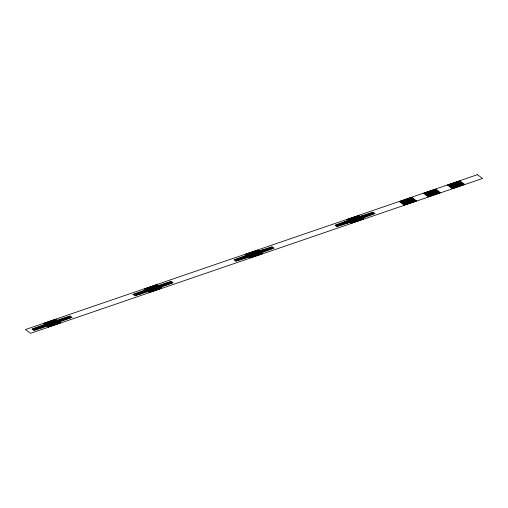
<?xml version="1.0" encoding="UTF-8"?>
<svg xmlns="http://www.w3.org/2000/svg" width="508" height="508" viewBox="0 0 508 508"><rect width="100%" height="100%" fill="white"/><g stroke="black" fill="none" stroke-linecap="round" stroke-linejoin="round"><path stroke-width="0.76" d="M345.529 222.606L364.579 216.103L345.529 222.606M399.955 202.044L412.331 197.828L399.955 202.044M344.805 221.952L363.772 215.5L344.805 221.952M43.637 323.558L55.956 319.367L43.637 323.558M44.164 323.939L56.483 319.748L44.164 323.939M47.752 326.555L60.071 322.364L47.752 326.555M48.279 326.936L60.598 322.751L48.279 326.936M144.628 288.957L156.947 284.766L144.628 288.957M145.148 289.338L157.474 285.147L145.148 289.338M148.736 291.954L161.055 287.763L148.736 291.954M149.263 292.341L161.582 288.15L149.263 292.341M245.612 254.356L257.931 250.165L245.612 254.356M246.139 254.737L258.458 250.552L246.139 254.737M243.834 256.546L243.548 256.686L262.788 250.101L243.834 256.546M244.666 257.15L244.38 257.296L263.62 250.704L244.666 257.15M245.497 257.759L245.212 257.899L264.452 251.314L245.497 257.759M249.726 257.353L262.045 253.168L249.726 257.353M250.254 257.74L262.572 253.549L250.254 257.74M346.602 219.754L358.921 215.57L346.602 219.754M347.123 220.142L359.448 215.951L347.123 220.142M350.71 222.758L363.03 218.567L350.71 222.758M351.238 223.139L363.557 218.948L351.238 223.139M399.498 201.632L411.817 197.441L399.498 201.632M400.983 202.717L413.302 198.526L400.983 202.717M401.815 203.327L414.134 199.136L401.815 203.327M402.647 203.93L414.966 199.739L402.647 203.93M423.545 193.396L435.864 189.205L423.545 193.396M424.066 193.777L436.385 189.586L424.066 193.777M403.612 204.635L415.931 200.444L403.612 204.635M404.133 205.016L416.458 200.825L404.133 205.016M425.031 194.481L437.35 190.29L425.031 194.481M425.863 195.085L438.182 190.894L425.863 195.085M426.695 195.694L439.014 191.503L426.695 195.694M447.586 185.16L459.905 180.969L447.586 185.16M448.113 185.541L460.432 181.35L448.113 185.541M427.653 196.393L439.972 192.202L427.653 196.393M428.18 196.78L440.5 192.589L428.18 196.78M449.072 186.239L461.397 182.054L449.072 186.239M449.904 186.849L462.223 182.658L449.904 186.849M450.736 187.452L463.055 183.267L450.736 187.452M451.701 188.157L464.02 183.966L451.701 188.157M452.228 188.538L464.547 184.347L452.228 188.538M346.634 223.095L346.208 223.291L365.43 216.726L346.634 223.095M477.437 174.682L25.4 329.552L30.563 333.318L482.6 178.448L477.437 174.682M242.983 257.2A20.333 0.356 -18.9 0 0 272.396 246.825A20.333 0.356 -18.9 0 0 244.126 256.159A20.333 0.356 -18.9 0 0 242.983 257.2M241.478 259.448A20.333 0.356 -18.9 0 0 273.501 248.304A20.333 0.356 -18.9 0 0 249.517 256.064A20.333 0.356 -18.9 0 0 241.478 259.448M241.249 258.648A20.333 0.356 -18.9 0 0 272.853 247.625A20.333 0.356 -18.9 0 0 247.904 255.734A20.333 0.356 -18.9 0 0 241.249 258.648M341.541 224.269A20.333 0.356 -18.9 0 0 373.628 213.112A20.333 0.356 -18.9 0 0 349.79 220.815A20.333 0.356 -18.9 0 0 341.541 224.269M341.192 223.507A20.333 0.356 -18.9 0 0 372.948 212.439A20.333 0.356 -18.9 0 0 348.329 220.434A20.333 0.356 -18.9 0 0 341.192 223.507M346.177 223.634A20.333 0.356 -18.9 0 0 375.056 213.424A20.333 0.356 -18.9 0 0 346.221 222.968A20.333 0.356 -18.9 0 0 346.177 223.634M140.487 294.049A20.333 0.356 -18.9 0 0 172.517 282.905A20.333 0.356 -18.9 0 0 148.526 290.665A20.333 0.356 -18.9 0 0 140.487 294.049M139.656 293.44A20.333 0.356 -18.9 0 0 171.685 282.302A20.333 0.356 -18.9 0 0 147.695 290.062A20.333 0.356 -18.9 0 0 139.656 293.44M138.83 292.837A20.333 0.356 -18.9 0 0 170.853 281.692A20.333 0.356 -18.9 0 0 146.863 289.452A20.333 0.356 -18.9 0 0 138.83 292.837M39.256 326.974A20.333 0.356 -18.9 0 0 70.231 316.135A20.333 0.356 -18.9 0 0 44.094 324.675A20.333 0.356 -18.9 0 0 39.256 326.974M38.672 328.041A20.333 0.356 -18.9 0 0 70.695 316.897A20.333 0.356 -18.9 0 0 46.711 324.656A20.333 0.356 -18.9 0 0 38.672 328.041M41.58 327.971A20.333 0.356 -18.9 0 0 71.996 317.297A20.333 0.356 -18.9 0 0 44.996 326.155A20.333 0.356 -18.9 0 0 41.58 327.971"/></g></svg>
